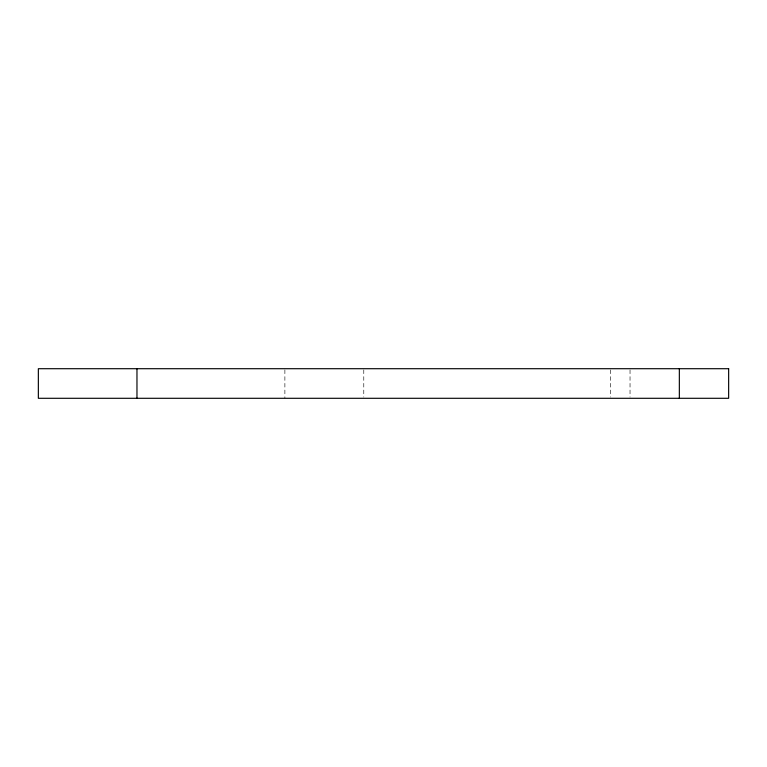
<?xml version="1.0" encoding="UTF-8"?>
<svg xmlns="http://www.w3.org/2000/svg" width="767" height="767" viewBox="0 0 767 767"><rect width="100%" height="100%" fill="white"/><g stroke="black" fill="none" stroke-linecap="round" stroke-linejoin="round"><path stroke-width="0.58" stroke-dasharray="3.83 2.88" d="M630.033 369.895L630.033 397.105M610.311 369.895L610.311 397.105M363.779 369.895L363.779 397.105M284.883 369.895L284.883 398.294"/><path stroke-width="1.15" d="M679.341 368.706L679.341 398.294M136.967 368.706L136.967 398.294M728.65 368.706L38.35 368.706L38.35 398.294L728.65 398.294L728.65 368.706"/></g></svg>
